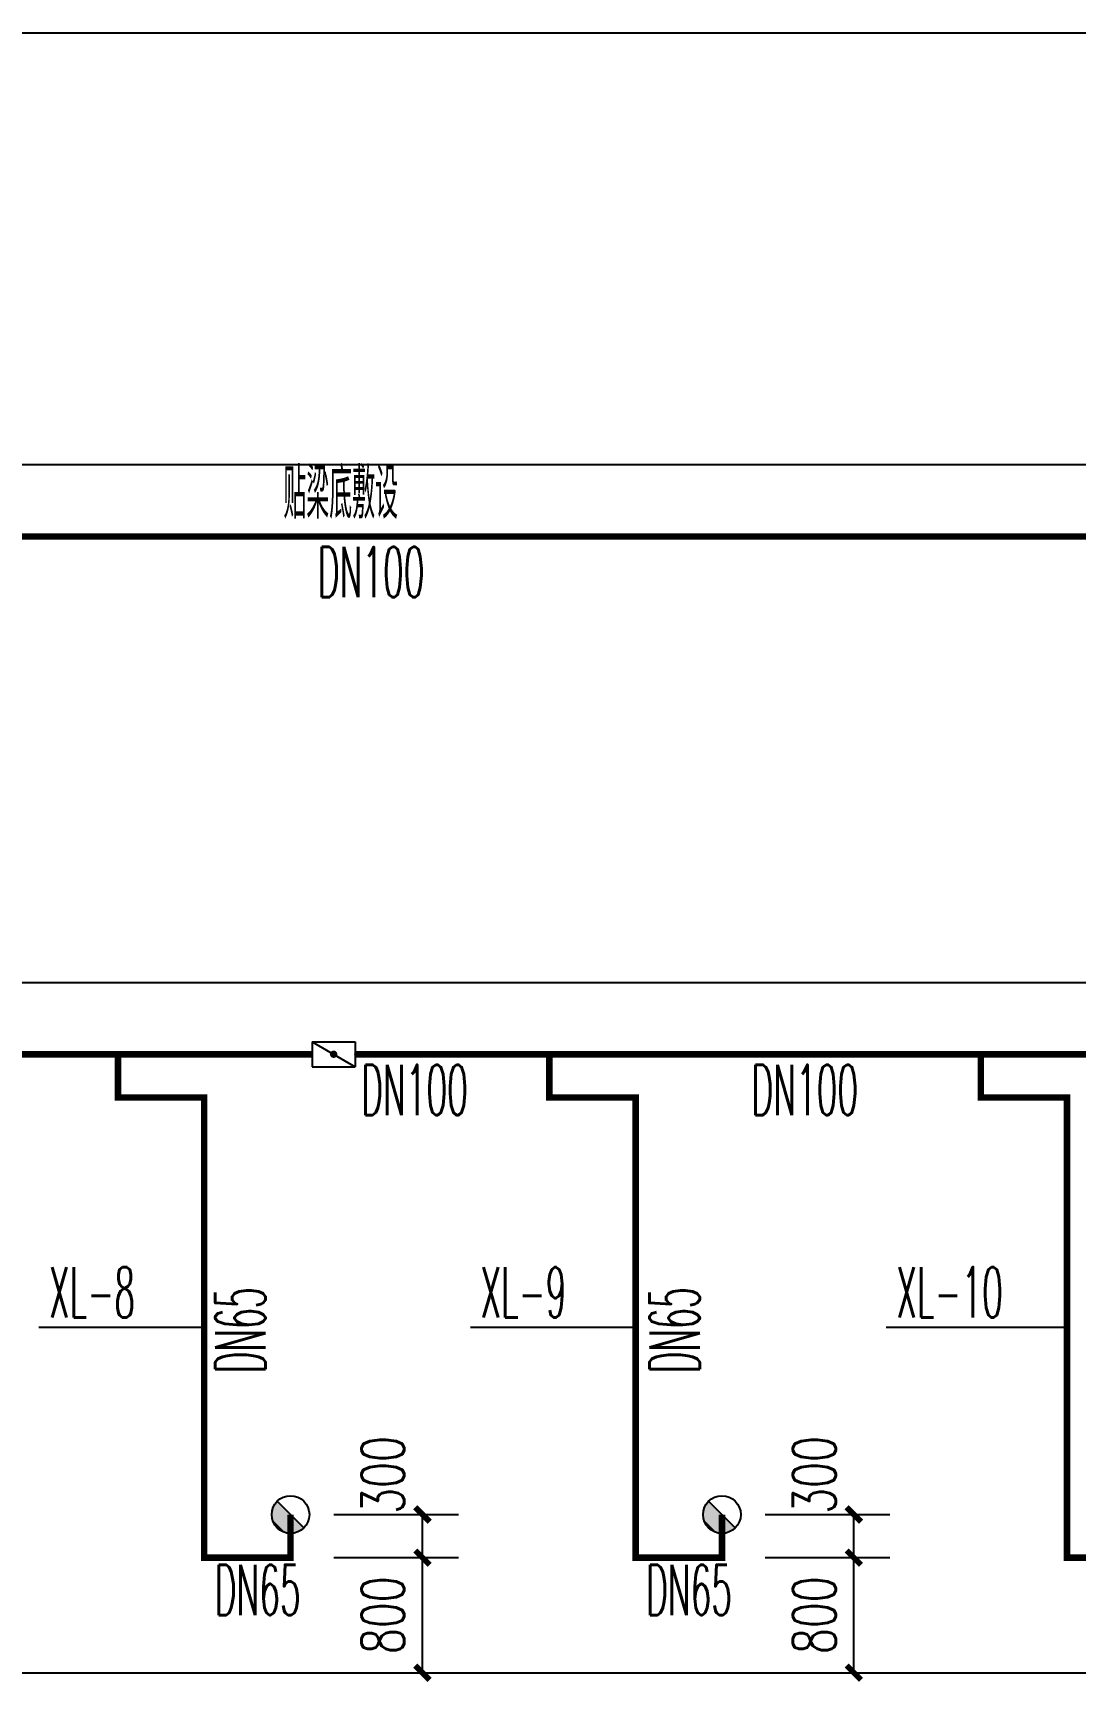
# Model space of a CAD drawing. Extents: x 1031190 to 1725648, y 733081 to 1571294.
# Drawn here: x 1309746 to 1316992, y 814144 to 825609 of the extents above; entities that cross this region are included whole.
import ezdxf

# ---------------------------------------------------------------- set-up
doc = ezdxf.new("R2010")
doc.units = 0
doc.header["$LTSCALE"] = 1000
doc.header["$MEASUREMENT"] = 0
for name, color, linetype in [('DIM_不分区消火栓', 3, 'Continuous'), ('DIM_消防', 3, 'Continuous'), ('EQUIP_消火栓', 7, 'Continuous'), ('PIPE-不分区消火栓', 1, 'X'), ('TWT', 7, 'Continuous'), ('TWT_DIM', 3, 'Continuous'), ('VALVE_不分区消火栓', 7, 'Continuous')]:
    doc.layers.add(name, color=color, linetype=linetype)
doc.styles.add('_TCH_DIM_T3', font='SIMPLEX', dxfattribs={"width": 0.705882, "bigfont": 'GBCBIG'})
doc.styles.add('_TWT_SERIAL', font='simplex.shx', dxfattribs={"width": 0.6, "oblique": 10, "height": 3.5, "bigfont": 'aadri.shx'})
doc.styles.get("Standard").update_dxf_attribs({"font": 'gbenor.shx', "bigfont": 'gbcbig.shx'})
doc.linetypes.add('X', pattern='A,3,-0.2,["X",Standard,S=0.25,R=0,X=-0.1,Y=-0.115],-0.25', length=3.45)
doc.dimstyles.new('_TWT_ARCH&&100', dxfattribs={"dimtxt": 297.5, "dimasz": 100, "dimexe": 250, "dimexo": 300, "dimgap": 126.25, "dimtad": 1, "dimdec": 0, "dimzin": 0, "dimdsep": 46, "dimtxsty": '_TCH_DIM_T3', "dimblk": 'ARCHTICK', "dimcen": 0.09, "dimclrt": 7, "dimazin": 2, "dimtfac": 1, "dimtdec": 0, "dimtix": 1, "dimtmove": 2, "dimatfit": 3, "dimfxl": 0, "dimtolj": 1, "dimtzin": 0, "dimarcsym": 0})

# ---------------------------------------------------------------- blocks, each defined once
blk = doc.blocks.new('$TwtSys$00000386')
blk.add_line((-93, 93, 0), (93, -93, 0))
blk.add_circle((0, 0, 0), 131)
at = {"color": 0}
for points in [[(34, -127, 0), (-127, 34, 0), (93, -93, 0), (-93, 93, 0)], [(-34, -127, 0), (-127, -34, 0), (34, -127, 0), (-127, 34, 0)], [(-93, -93, 0), (-93, -93, 0), (-34, -127, 0), (-127, -34, 0)]]:
    blk.add_solid(points, dxfattribs=at)
at = {"flags": 9}
blk.add_attdef('A', (0, 0, 0), '', height=0.00524, dxfattribs=at)
blk = doc.blocks.new('_ArchTick')
at = {"color": 0, "linetype": 'ByBlock', "const_width": 0.4}
blk.add_lwpolyline([(-0.5, -0.5), (0.5, 0.5)], dxfattribs=at)
blk = doc.blocks.new('*D917')
at = {"layer": 'Defpoints', "color": 0}
for p in [(1314537, 815309), (1315454, 815309), (1314537, 815009)]:
    blk.add_point(p, dxfattribs=at)
at = {"layer": 'TWT_DIM', "color": 0, "lineweight": -2}
for p, q in [((1314837, 815309), (1315704, 815309)), ((1315454, 815009), (1315454, 815309)), ((1314837, 815009), (1315704, 815009))]:
    blk.add_line(p, q, dxfattribs=at)
at = {"layer": 'TWT_DIM', "color": 0, "lineweight": -2, "xscale": 100, "yscale": 100, "zscale": 100}
for p, rotation in [((1315454, 815309), 90), ((1315454, 815009), 270)]:
    blk.add_blockref('_ArchTick', p, dxfattribs=dict(at, rotation=rotation))
at = {"layer": 'TWT_DIM', "color": 7, "insert": (1315179, 815584), "char_height": 297.5, "attachment_point": 5, "rotation": 90, "style": '_TCH_DIM_T3'}
blk.add_mtext('\\A1;300', dxfattribs=at)
blk = doc.blocks.new('*D918')
at = {"layer": 'Defpoints', "color": 0}
for p in [(1314537, 815009), (1315454, 815009), (1314537, 814209)]:
    blk.add_point(p, dxfattribs=at)
at = {"layer": 'TWT_DIM', "color": 0, "lineweight": -2}
for p, q in [((1314837, 815009), (1315704, 815009)), ((1315454, 814209), (1315454, 815009)), ((1314837, 814209), (1315704, 814209))]:
    blk.add_line(p, q, dxfattribs=at)
at = {"layer": 'TWT_DIM', "color": 0, "lineweight": -2, "xscale": 100, "yscale": 100, "zscale": 100}
for p, rotation in [((1315454, 815009), 90), ((1315454, 814209), 270)]:
    blk.add_blockref('_ArchTick', p, dxfattribs=dict(at, rotation=rotation))
at = {"layer": 'TWT_DIM', "color": 7, "insert": (1315179, 814609), "char_height": 297.5, "attachment_point": 5, "rotation": 90, "style": '_TCH_DIM_T3'}
blk.add_mtext('\\A1;800', dxfattribs=at)
blk = doc.blocks.new('*D919')
at = {"layer": 'Defpoints', "color": 0}
for p in [(1311537, 815309), (1312454, 815309), (1311537, 815009)]:
    blk.add_point(p, dxfattribs=at)
at = {"layer": 'TWT_DIM', "color": 0, "lineweight": -2}
for p, q in [((1311837, 815309), (1312704, 815309)), ((1312454, 815009), (1312454, 815309)), ((1311837, 815009), (1312704, 815009))]:
    blk.add_line(p, q, dxfattribs=at)
at = {"layer": 'TWT_DIM', "color": 0, "lineweight": -2, "xscale": 100, "yscale": 100, "zscale": 100}
for p, rotation in [((1312454, 815309), 90), ((1312454, 815009), 270)]:
    blk.add_blockref('_ArchTick', p, dxfattribs=dict(at, rotation=rotation))
at = {"layer": 'TWT_DIM', "color": 7, "insert": (1312179, 815584), "char_height": 297.5, "attachment_point": 5, "rotation": 90, "style": '_TCH_DIM_T3'}
blk.add_mtext('\\A1;300', dxfattribs=at)
blk = doc.blocks.new('*D920')
at = {"layer": 'Defpoints', "color": 0}
for p in [(1311537, 815009), (1312454, 815009), (1311537, 814209)]:
    blk.add_point(p, dxfattribs=at)
at = {"layer": 'TWT_DIM', "color": 0, "lineweight": -2}
for p, q in [((1311837, 815009), (1312704, 815009)), ((1312454, 814209), (1312454, 815009)), ((1311837, 814209), (1312704, 814209))]:
    blk.add_line(p, q, dxfattribs=at)
at = {"layer": 'TWT_DIM', "color": 0, "lineweight": -2, "xscale": 100, "yscale": 100, "zscale": 100}
for p, rotation in [((1312454, 815009), 90), ((1312454, 814209), 270)]:
    blk.add_blockref('_ArchTick', p, dxfattribs=dict(at, rotation=rotation))
at = {"layer": 'TWT_DIM', "color": 7, "insert": (1312179, 814609), "char_height": 297.5, "attachment_point": 5, "rotation": 90, "style": '_TCH_DIM_T3'}
blk.add_mtext('\\A1;800', dxfattribs=at)
blk = doc.blocks.new('$VALVE$00000316')
for p, q in [((-124.8, 72.1), (124.8, -72.1)), ((-124.8, 72.1), (-124.8, -72.1)), ((-124.8, 72.1), (124.8, 72.1)), ((124.8, 72.1), (124.8, -72.1)), ((-124.8, -72.1), (124.8, -72.1))]:
    blk.add_line(p, q)
at = {"const_width": 21.1}
blk.add_lwpolyline([(-10.6, 0, 1), (10.6, 0, 1)], format="xyb", close=True, dxfattribs=at)
for p in [(-124.8, 0), (124.8, 0)]:
    blk.add_point(p)
at = {"color": 7, "flags": 9}
for tag in ['XSIZE', 'YSIZE']:
    blk.add_attdef(tag, (0, 0), '', height=0.5, dxfattribs=at)
blk = doc.blocks.new('*D1157')
at = {"layer": 'Defpoints', "color": 0}
for p in [(1314537, 815309), (1315454, 815309), (1314537, 815009)]:
    blk.add_point(p, dxfattribs=at)
at = {"layer": 'TWT_DIM', "color": 0, "lineweight": -2}
for p, q in [((1314837, 815309), (1315704, 815309)), ((1315454, 815009), (1315454, 815309)), ((1314837, 815009), (1315704, 815009))]:
    blk.add_line(p, q, dxfattribs=at)
at = {"layer": 'TWT_DIM', "color": 0, "lineweight": -2, "xscale": 100, "yscale": 100, "zscale": 100}
for p, rotation in [((1315454, 815309), 90), ((1315454, 815009), 270)]:
    blk.add_blockref('_ArchTick', p, dxfattribs=dict(at, rotation=rotation))
at = {"layer": 'TWT_DIM', "color": 7, "insert": (1315179, 815584), "char_height": 297.5, "attachment_point": 5, "rotation": 90, "style": '_TCH_DIM_T3'}
blk.add_mtext('\\A1;300', dxfattribs=at)
blk = doc.blocks.new('*D1158')
at = {"layer": 'Defpoints', "color": 0}
for p in [(1314537, 815009), (1315454, 815009), (1314537, 814209)]:
    blk.add_point(p, dxfattribs=at)
at = {"layer": 'TWT_DIM', "color": 0, "lineweight": -2}
for p, q in [((1314837, 815009), (1315704, 815009)), ((1315454, 814209), (1315454, 815009)), ((1314837, 814209), (1315704, 814209))]:
    blk.add_line(p, q, dxfattribs=at)
at = {"layer": 'TWT_DIM', "color": 0, "lineweight": -2, "xscale": 100, "yscale": 100, "zscale": 100}
for p, rotation in [((1315454, 815009), 90), ((1315454, 814209), 270)]:
    blk.add_blockref('_ArchTick', p, dxfattribs=dict(at, rotation=rotation))
at = {"layer": 'TWT_DIM', "color": 7, "insert": (1315179, 814609), "char_height": 297.5, "attachment_point": 5, "rotation": 90, "style": '_TCH_DIM_T3'}
blk.add_mtext('\\A1;800', dxfattribs=at)
blk = doc.blocks.new('*D1159')
at = {"layer": 'Defpoints', "color": 0}
for p in [(1311537, 815309), (1312454, 815309), (1311537, 815009)]:
    blk.add_point(p, dxfattribs=at)
at = {"layer": 'TWT_DIM', "color": 0, "lineweight": -2}
for p, q in [((1311837, 815309), (1312704, 815309)), ((1312454, 815009), (1312454, 815309)), ((1311837, 815009), (1312704, 815009))]:
    blk.add_line(p, q, dxfattribs=at)
at = {"layer": 'TWT_DIM', "color": 0, "lineweight": -2, "xscale": 100, "yscale": 100, "zscale": 100}
for p, rotation in [((1312454, 815309), 90), ((1312454, 815009), 270)]:
    blk.add_blockref('_ArchTick', p, dxfattribs=dict(at, rotation=rotation))
at = {"layer": 'TWT_DIM', "color": 7, "insert": (1312179, 815584), "char_height": 297.5, "attachment_point": 5, "rotation": 90, "style": '_TCH_DIM_T3'}
blk.add_mtext('\\A1;300', dxfattribs=at)
blk = doc.blocks.new('*D1160')
at = {"layer": 'Defpoints', "color": 0}
for p in [(1311537, 815009), (1312454, 815009), (1311537, 814209)]:
    blk.add_point(p, dxfattribs=at)
at = {"layer": 'TWT_DIM', "color": 0, "lineweight": -2}
for p, q in [((1311837, 815009), (1312704, 815009)), ((1312454, 814209), (1312454, 815009)), ((1311837, 814209), (1312704, 814209))]:
    blk.add_line(p, q, dxfattribs=at)
at = {"layer": 'TWT_DIM', "color": 0, "lineweight": -2, "xscale": 100, "yscale": 100, "zscale": 100}
for p, rotation in [((1312454, 815009), 90), ((1312454, 814209), 270)]:
    blk.add_blockref('_ArchTick', p, dxfattribs=dict(at, rotation=rotation))
at = {"layer": 'TWT_DIM', "color": 7, "insert": (1312179, 814609), "char_height": 297.5, "attachment_point": 5, "rotation": 90, "style": '_TCH_DIM_T3'}
blk.add_mtext('\\A1;800', dxfattribs=at)
blk = doc.blocks.new('*D1396')
at = {"layer": 'Defpoints', "color": 0}
for p in [(1314537, 815309), (1315454, 815309), (1314537, 815009)]:
    blk.add_point(p, dxfattribs=at)
at = {"layer": 'TWT_DIM', "color": 0, "lineweight": -2}
for p, q in [((1314837, 815309), (1315704, 815309)), ((1315454, 815009), (1315454, 815309)), ((1314837, 815009), (1315704, 815009))]:
    blk.add_line(p, q, dxfattribs=at)
at = {"layer": 'TWT_DIM', "color": 0, "lineweight": -2, "xscale": 100, "yscale": 100, "zscale": 100}
for p, rotation in [((1315454, 815309), 90), ((1315454, 815009), 270)]:
    blk.add_blockref('_ArchTick', p, dxfattribs=dict(at, rotation=rotation))
at = {"layer": 'TWT_DIM', "color": 7, "insert": (1315179, 815584), "char_height": 297.5, "attachment_point": 5, "rotation": 90, "style": '_TCH_DIM_T3'}
blk.add_mtext('\\A1;300', dxfattribs=at)
blk = doc.blocks.new('*D1397')
at = {"layer": 'Defpoints', "color": 0}
for p in [(1314537, 815009), (1315454, 815009), (1314537, 814209)]:
    blk.add_point(p, dxfattribs=at)
at = {"layer": 'TWT_DIM', "color": 0, "lineweight": -2}
for p, q in [((1314837, 815009), (1315704, 815009)), ((1315454, 814209), (1315454, 815009)), ((1314837, 814209), (1315704, 814209))]:
    blk.add_line(p, q, dxfattribs=at)
at = {"layer": 'TWT_DIM', "color": 0, "lineweight": -2, "xscale": 100, "yscale": 100, "zscale": 100}
for p, rotation in [((1315454, 815009), 90), ((1315454, 814209), 270)]:
    blk.add_blockref('_ArchTick', p, dxfattribs=dict(at, rotation=rotation))
at = {"layer": 'TWT_DIM', "color": 7, "insert": (1315179, 814609), "char_height": 297.5, "attachment_point": 5, "rotation": 90, "style": '_TCH_DIM_T3'}
blk.add_mtext('\\A1;800', dxfattribs=at)
blk = doc.blocks.new('*D1398')
at = {"layer": 'Defpoints', "color": 0}
for p in [(1311537, 815309), (1312454, 815309), (1311537, 815009)]:
    blk.add_point(p, dxfattribs=at)
at = {"layer": 'TWT_DIM', "color": 0, "lineweight": -2}
for p, q in [((1311837, 815309), (1312704, 815309)), ((1312454, 815009), (1312454, 815309)), ((1311837, 815009), (1312704, 815009))]:
    blk.add_line(p, q, dxfattribs=at)
at = {"layer": 'TWT_DIM', "color": 0, "lineweight": -2, "xscale": 100, "yscale": 100, "zscale": 100}
for p, rotation in [((1312454, 815309), 90), ((1312454, 815009), 270)]:
    blk.add_blockref('_ArchTick', p, dxfattribs=dict(at, rotation=rotation))
at = {"layer": 'TWT_DIM', "color": 7, "insert": (1312179, 815584), "char_height": 297.5, "attachment_point": 5, "rotation": 90, "style": '_TCH_DIM_T3'}
blk.add_mtext('\\A1;300', dxfattribs=at)
blk = doc.blocks.new('*D1399')
at = {"layer": 'Defpoints', "color": 0}
for p in [(1311537, 815009), (1312454, 815009), (1311537, 814209)]:
    blk.add_point(p, dxfattribs=at)
at = {"layer": 'TWT_DIM', "color": 0, "lineweight": -2}
for p, q in [((1311837, 815009), (1312704, 815009)), ((1312454, 814209), (1312454, 815009)), ((1311837, 814209), (1312704, 814209))]:
    blk.add_line(p, q, dxfattribs=at)
at = {"layer": 'TWT_DIM', "color": 0, "lineweight": -2, "xscale": 100, "yscale": 100, "zscale": 100}
for p, rotation in [((1312454, 815009), 90), ((1312454, 814209), 270)]:
    blk.add_blockref('_ArchTick', p, dxfattribs=dict(at, rotation=rotation))
at = {"layer": 'TWT_DIM', "color": 7, "insert": (1312179, 814609), "char_height": 297.5, "attachment_point": 5, "rotation": 90, "style": '_TCH_DIM_T3'}
blk.add_mtext('\\A1;800', dxfattribs=at)

msp = doc.modelspace()

# ---------------------------------------------------------------- hatches: boundary and pattern name
at = {"layer": 'PIPE-不分区消火栓'}
for points in [[(1310336.6, 818208.6), (1310336.6, 818186.1), (1310314.1, 818186.1)], [(1310336.6, 818208.6), (1310314.1, 818208.6), (1310314.1, 818186.1)], [(1310336.6, 818208.6), (1310336.6, 818186.1), (1310314.1, 818186.1)], [(1310336.6, 818208.6), (1310314.1, 818208.6), (1310314.1, 818186.1)], [(1310336.6, 818208.6), (1310336.6, 818186.1), (1310314.1, 818186.1)], [(1310336.6, 818208.6), (1310314.1, 818208.6), (1310314.1, 818186.1)], [(1310936.6, 818208.6), (1310959.1, 818208.6), (1310959.1, 818231.1)], [(1310936.6, 818208.6), (1310936.6, 818231.1), (1310959.1, 818231.1)], [(1310936.6, 818208.6), (1310959.1, 818208.6), (1310959.1, 818231.1)], [(1310936.6, 818208.6), (1310936.6, 818231.1), (1310959.1, 818231.1)], [(1310936.6, 818208.6), (1310959.1, 818208.6), (1310959.1, 818231.1)], [(1310936.6, 818208.6), (1310936.6, 818231.1), (1310959.1, 818231.1)], [(1313336.6, 818208.6), (1313336.6, 818186.1), (1313314.1, 818186.1)], [(1313336.6, 818208.6), (1313314.1, 818208.6), (1313314.1, 818186.1)], [(1313336.6, 818208.6), (1313336.6, 818186.1), (1313314.1, 818186.1)], [(1313336.6, 818208.6), (1313314.1, 818208.6), (1313314.1, 818186.1)], [(1313336.6, 818208.6), (1313336.6, 818186.1), (1313314.1, 818186.1)], [(1313336.6, 818208.6), (1313314.1, 818208.6), (1313314.1, 818186.1)], [(1313936.6, 818208.6), (1313959.1, 818208.6), (1313959.1, 818231.1)], [(1313936.6, 818208.6), (1313936.6, 818231.1), (1313959.1, 818231.1)], [(1313936.6, 818208.6), (1313959.1, 818208.6), (1313959.1, 818231.1)], [(1313936.6, 818208.6), (1313936.6, 818231.1), (1313959.1, 818231.1)], [(1313936.6, 818208.6), (1313959.1, 818208.6), (1313959.1, 818231.1)], [(1313936.6, 818208.6), (1313936.6, 818231.1), (1313959.1, 818231.1)], [(1316336.6, 818208.6), (1316336.6, 818186.1), (1316314.1, 818186.1)], [(1316336.6, 818208.6), (1316314.1, 818208.6), (1316314.1, 818186.1)], [(1316336.6, 818208.6), (1316336.6, 818186.1), (1316314.1, 818186.1)], [(1316336.6, 818208.6), (1316314.1, 818208.6), (1316314.1, 818186.1)], [(1316336.6, 818208.6), (1316336.6, 818186.1), (1316314.1, 818186.1)], [(1316336.6, 818208.6), (1316314.1, 818208.6), (1316314.1, 818186.1)], [(1316936.6, 818208.6), (1316959.1, 818208.6), (1316959.1, 818231.1)], [(1316936.6, 818208.6), (1316936.6, 818231.1), (1316959.1, 818231.1)], [(1316936.6, 818208.6), (1316959.1, 818208.6), (1316959.1, 818231.1)], [(1316936.6, 818208.6), (1316936.6, 818231.1), (1316959.1, 818231.1)], [(1316936.6, 818208.6), (1316959.1, 818208.6), (1316959.1, 818231.1)], [(1316936.6, 818208.6), (1316936.6, 818231.1), (1316959.1, 818231.1)], [(1310936.6, 815008.6), (1310914.1, 815008.6), (1310914.1, 814986.1)], [(1310936.6, 815008.6), (1310936.6, 814986.1), (1310914.1, 814986.1)], [(1310936.6, 815008.6), (1310914.1, 815008.6), (1310914.1, 814986.1)], [(1310936.6, 815008.6), (1310936.6, 814986.1), (1310914.1, 814986.1)], [(1310936.6, 815008.6), (1310914.1, 815008.6), (1310914.1, 814986.1)], [(1310936.6, 815008.6), (1310936.6, 814986.1), (1310914.1, 814986.1)], [(1311536.6, 815008.6), (1311536.6, 814986.1), (1311559.1, 814986.1)], [(1311536.6, 815008.6), (1311559.1, 815008.6), (1311559.1, 814986.1)], [(1311536.6, 815008.6), (1311536.6, 814986.1), (1311559.1, 814986.1)], [(1311536.6, 815008.6), (1311559.1, 815008.6), (1311559.1, 814986.1)], [(1311536.6, 815008.6), (1311536.6, 814986.1), (1311559.1, 814986.1)], [(1311536.6, 815008.6), (1311559.1, 815008.6), (1311559.1, 814986.1)], [(1313936.6, 815008.6), (1313914.1, 815008.6), (1313914.1, 814986.1)], [(1313936.6, 815008.6), (1313936.6, 814986.1), (1313914.1, 814986.1)], [(1313936.6, 815008.6), (1313914.1, 815008.6), (1313914.1, 814986.1)], [(1313936.6, 815008.6), (1313936.6, 814986.1), (1313914.1, 814986.1)], [(1313936.6, 815008.6), (1313914.1, 815008.6), (1313914.1, 814986.1)], [(1313936.6, 815008.6), (1313936.6, 814986.1), (1313914.1, 814986.1)], [(1314536.6, 815008.6), (1314536.6, 814986.1), (1314559.1, 814986.1)], [(1314536.6, 815008.6), (1314559.1, 815008.6), (1314559.1, 814986.1)], [(1314536.6, 815008.6), (1314536.6, 814986.1), (1314559.1, 814986.1)], [(1314536.6, 815008.6), (1314559.1, 815008.6), (1314559.1, 814986.1)], [(1314536.6, 815008.6), (1314536.6, 814986.1), (1314559.1, 814986.1)], [(1314536.6, 815008.6), (1314559.1, 815008.6), (1314559.1, 814986.1)], [(1316936.6, 815008.6), (1316914.1, 815008.6), (1316914.1, 814986.1)], [(1316936.6, 815008.6), (1316936.6, 814986.1), (1316914.1, 814986.1)], [(1316936.6, 815008.6), (1316914.1, 815008.6), (1316914.1, 814986.1)], [(1316936.6, 815008.6), (1316936.6, 814986.1), (1316914.1, 814986.1)], [(1316936.6, 815008.6), (1316914.1, 815008.6), (1316914.1, 814986.1)], [(1316936.6, 815008.6), (1316936.6, 814986.1), (1316914.1, 814986.1)]]:
    msp.add_hatch(color=256, dxfattribs=at).paths.add_polyline_path(points)

# ---------------------------------------------------------------- linework, layer by layer
at = {"layer": 'DIM_不分区消火栓'}
for p, q in [((1310654, 816608.6), (1309787, 816608.6)), ((1310654, 816608.6), (1309787, 816608.6)), ((1310654, 816608.6), (1309787, 816608.6)), ((1310936.6, 816608.6), (1310654, 816608.6)), ((1310936.6, 816608.6), (1310654, 816608.6)), ((1310936.6, 816608.6), (1310654, 816608.6)), ((1313654, 816608.6), (1312787, 816608.6)), ((1313654, 816608.6), (1312787, 816608.6)), ((1313654, 816608.6), (1312787, 816608.6)), ((1313936.6, 816608.6), (1313654, 816608.6)), ((1313936.6, 816608.6), (1313654, 816608.6)), ((1313936.6, 816608.6), (1313654, 816608.6)), ((1316654, 816608.6), (1315678.7, 816608.6)), ((1316654, 816608.6), (1315678.7, 816608.6)), ((1316654, 816608.6), (1315678.7, 816608.6)), ((1316936.6, 816608.6), (1316654, 816608.6)), ((1316936.6, 816608.6), (1316654, 816608.6)), ((1316936.6, 816608.6), (1316654, 816608.6))]:
    msp.add_line(p, q, dxfattribs=at)
at = {"layer": 'PIPE-不分区消火栓', "const_width": 45}
for points in [[(1303536.6, 822108.6), (1321814.1, 822108.6)], [(1303536.6, 822108.6), (1321814.1, 822108.6)], [(1303536.6, 822108.6), (1321814.1, 822108.6)], [(1307336.6, 818508.6), (1310336.6, 818508.6)], [(1307336.6, 818508.6), (1310336.6, 818508.6)], [(1307336.6, 818508.6), (1310336.6, 818508.6)], [(1310336.6, 818208.6), (1310336.6, 818508.6)], [(1310336.6, 818508.6), (1311686.8, 818508.6)], [(1310336.6, 818208.6), (1310336.6, 818508.6)], [(1310336.6, 818508.6), (1311686.8, 818508.6)], [(1310336.6, 818208.6), (1310336.6, 818508.6)], [(1310336.6, 818508.6), (1311686.8, 818508.6)], [(1311986.4, 818508.6), (1313336.6, 818508.6)], [(1311986.4, 818508.6), (1313336.6, 818508.6)], [(1311986.4, 818508.6), (1313336.6, 818508.6)], [(1313336.6, 818208.6), (1313336.6, 818508.6)], [(1313336.6, 818508.6), (1316336.6, 818508.6)], [(1313336.6, 818208.6), (1313336.6, 818508.6)], [(1313336.6, 818508.6), (1316336.6, 818508.6)], [(1313336.6, 818208.6), (1313336.6, 818508.6)], [(1313336.6, 818508.6), (1316336.6, 818508.6)], [(1316336.6, 818208.6), (1316336.6, 818508.6)], [(1316336.6, 818508.6), (1319336.6, 818508.6)], [(1316336.6, 818208.6), (1316336.6, 818508.6)], [(1316336.6, 818508.6), (1319336.6, 818508.6)], [(1316336.6, 818208.6), (1316336.6, 818508.6)], [(1316336.6, 818508.6), (1319336.6, 818508.6)], [(1310936.6, 818208.6), (1310336.6, 818208.6)], [(1310936.6, 818208.6), (1310336.6, 818208.6)], [(1310936.6, 818208.6), (1310336.6, 818208.6)], [(1310936.6, 815008.6), (1310936.6, 818208.6)], [(1310936.6, 815008.6), (1310936.6, 818208.6)], [(1310936.6, 815008.6), (1310936.6, 818208.6)], [(1313936.6, 818208.6), (1313336.6, 818208.6)], [(1313936.6, 818208.6), (1313336.6, 818208.6)], [(1313936.6, 818208.6), (1313336.6, 818208.6)], [(1313936.6, 815008.6), (1313936.6, 818208.6)], [(1313936.6, 815008.6), (1313936.6, 818208.6)], [(1313936.6, 815008.6), (1313936.6, 818208.6)], [(1316936.6, 818208.6), (1316336.6, 818208.6)], [(1316936.6, 818208.6), (1316336.6, 818208.6)], [(1316936.6, 818208.6), (1316336.6, 818208.6)], [(1316936.6, 815008.6), (1316936.6, 818208.6)], [(1316936.6, 815008.6), (1316936.6, 818208.6)], [(1316936.6, 815008.6), (1316936.6, 818208.6)], [(1311536.6, 815008.6), (1311536.6, 815308.6)], [(1311536.6, 815008.6), (1311536.6, 815308.6)], [(1311536.6, 815008.6), (1311536.6, 815308.6)], [(1314536.6, 815008.6), (1314536.6, 815308.6)], [(1314536.6, 815008.6), (1314536.6, 815308.6)], [(1314536.6, 815008.6), (1314536.6, 815308.6)], [(1310936.6, 815008.6), (1311536.6, 815008.6)], [(1310936.6, 815008.6), (1311536.6, 815008.6)], [(1310936.6, 815008.6), (1311536.6, 815008.6)], [(1313936.6, 815008.6), (1314536.6, 815008.6)], [(1313936.6, 815008.6), (1314536.6, 815008.6)], [(1313936.6, 815008.6), (1314536.6, 815008.6)], [(1316936.6, 815008.6), (1317536.6, 815008.6)], [(1316936.6, 815008.6), (1317536.6, 815008.6)], [(1316936.6, 815008.6), (1317536.6, 815008.6)]]:
    msp.add_lwpolyline(points, dxfattribs=at)
at = {"layer": 'TWT'}
for p, q in [((1285112.3, 825608.6), (1355074.7, 825608.6)), ((1285112.3, 825608.6), (1355074.7, 825608.6)), ((1285112.3, 825608.6), (1355074.7, 825608.6)), ((1285112.3, 822608.6), (1355074.7, 822608.6)), ((1285112.3, 822608.6), (1355074.7, 822608.6)), ((1285112.3, 822608.6), (1355074.7, 822608.6)), ((1285112.3, 819008.6), (1355074.7, 819008.6)), ((1285112.3, 819008.6), (1355074.7, 819008.6)), ((1285112.3, 819008.6), (1355074.7, 819008.6)), ((1285112.3, 814208.6), (1355074.7, 814208.6)), ((1285112.3, 814208.6), (1355074.7, 814208.6)), ((1285112.3, 814208.6), (1355074.7, 814208.6))]:
    msp.add_line(p, q, dxfattribs=at)

# ---------------------------------------------------------------- block references
at = {"layer": 'EQUIP_消火栓'}
for p in [(1311536.6, 815308.6), (1311536.6, 815308.6), (1311536.6, 815308.6), (1314536.6, 815308.6), (1314536.6, 815308.6), (1314536.6, 815308.6)]:
    msp.add_blockref('$TwtSys$00000386', p, dxfattribs=at)
at = {"layer": 'VALVE_不分区消火栓', "xscale": 1.2, "yscale": 1.2, "zscale": 1.2}
msp.add_blockref('$VALVE$00000316', (1311836.6, 818508.6), dxfattribs=at)
msp.add_blockref('$VALVE$00000316', (1311836.6, 818508.6), dxfattribs=at)
msp.add_blockref('$VALVE$00000316', (1311836.6, 818508.6), dxfattribs=at)

# ---------------------------------------------------------------- texts
at = {"layer": 'DIM_不分区消火栓', "color": 7, "style": '_TWT_SERIAL', "width": 0.48}
for s, p in [('XL-8', (1309857, 816678.6)), ('XL-8', (1309857, 816678.6)), ('XL-8', (1309857, 816678.6)), ('XL-9', (1312857, 816678.6)), ('XL-9', (1312857, 816678.6)), ('XL-9', (1312857, 816678.6)), ('XL-10', (1315748.7, 816678.6)), ('XL-10', (1315748.7, 816678.6)), ('XL-10', (1315748.7, 816678.6))]:
    msp.add_text(s, height=350, dxfattribs=at).set_placement(p)
at = {"layer": 'DIM_消防', "color": 7, "style": '_TWT_SERIAL', "width": 0.48}
for s, p in [('贴梁底敷设', (1311486.5, 822232.6)), ('贴梁底敷设', (1311486.5, 822232.6)), ('贴梁底敷设', (1311486.5, 822232.6)), ('DN100', (1311726.3, 821686)), ('DN100', (1311726.3, 821686)), ('DN100', (1311726.3, 821686)), ('DN100', (1312028.1, 818086)), ('DN100', (1312028.1, 818086)), ('DN100', (1312028.1, 818086)), ('DN100', (1314742, 818086)), ('DN100', (1314742, 818086)), ('DN100', (1314742, 818086)), ('DN65', (1311009.3, 814609.4)), ('DN65', (1311009.3, 814609.4)), ('DN65', (1311009.3, 814609.4)), ('DN65', (1314009.3, 814609.4)), ('DN65', (1314009.3, 814609.4)), ('DN65', (1314009.3, 814609.4))]:
    msp.add_text(s, height=350, dxfattribs=at).set_placement(p)
for p in [(1311363.4, 816289.9), (1311363.4, 816289.9), (1311363.4, 816289.9), (1314381.9, 816289.9), (1314381.9, 816289.9), (1314381.9, 816289.9)]:
    msp.add_text('DN65', height=350, rotation=90, dxfattribs=at).set_placement(p)

# ---------------------------------------------------------------- dimensions: what is measured, and where the dimension line sits
at = {"layer": 'TWT_DIM'}
for base, p1, p2, picture, middle in [((1312454.1, 815308.6), (1311536.6, 815008.6), (1311536.6, 815308.6), '*D919', (1312179.1, 815583.8)), ((1312454.1, 815308.6), (1311536.6, 815008.6), (1311536.6, 815308.6), '*D1159', (1312179.1, 815583.8)), ((1312454.1, 815308.6), (1311536.6, 815008.6), (1311536.6, 815308.6), '*D1398', (1312179.1, 815583.8)), ((1315454.1, 815308.6), (1314536.6, 815008.6), (1314536.6, 815308.6), '*D917', (1315179.1, 815583.8)), ((1315454.1, 815308.6), (1314536.6, 815008.6), (1314536.6, 815308.6), '*D1157', (1315179.1, 815583.8)), ((1315454.1, 815308.6), (1314536.6, 815008.6), (1314536.6, 815308.6), '*D1396', (1315179.1, 815583.8))]:
    dim = msp.add_linear_dim(base=base, p1=p1, p2=p2, angle=90, dimstyle='_TWT_ARCH&&100', dxfattribs=at)
    dim.commit()
    dim.dimension.update_dxf_attribs({"geometry": picture, "text_midpoint": middle, "dimtype": 161})
for p1, p2, picture, middle in [((1311536.6, 814208.6), (1311536.6, 815008.6), '*D920', (1312179.1, 814608.6)), ((1311536.6, 814208.6), (1311536.6, 815008.6), '*D1160', (1312179.1, 814608.6)), ((1311536.6, 814208.6), (1311536.6, 815008.6), '*D1399', (1312179.1, 814608.6)), ((1314536.6, 814208.6), (1314536.6, 815008.6), '*D918', (1315179.1, 814608.6)), ((1314536.6, 814208.6), (1314536.6, 815008.6), '*D1158', (1315179.1, 814608.6)), ((1314536.6, 814208.6), (1314536.6, 815008.6), '*D1397', (1315179.1, 814608.6))]:
    dim = msp.add_aligned_dim(p1=p1, p2=p2, distance=-917.4, dimstyle='_TWT_ARCH&&100', dxfattribs=at)
    dim.commit()
    dim.dimension.update_dxf_attribs({"geometry": picture, "text_midpoint": middle})

doc.saveas('drawing.dxf')
